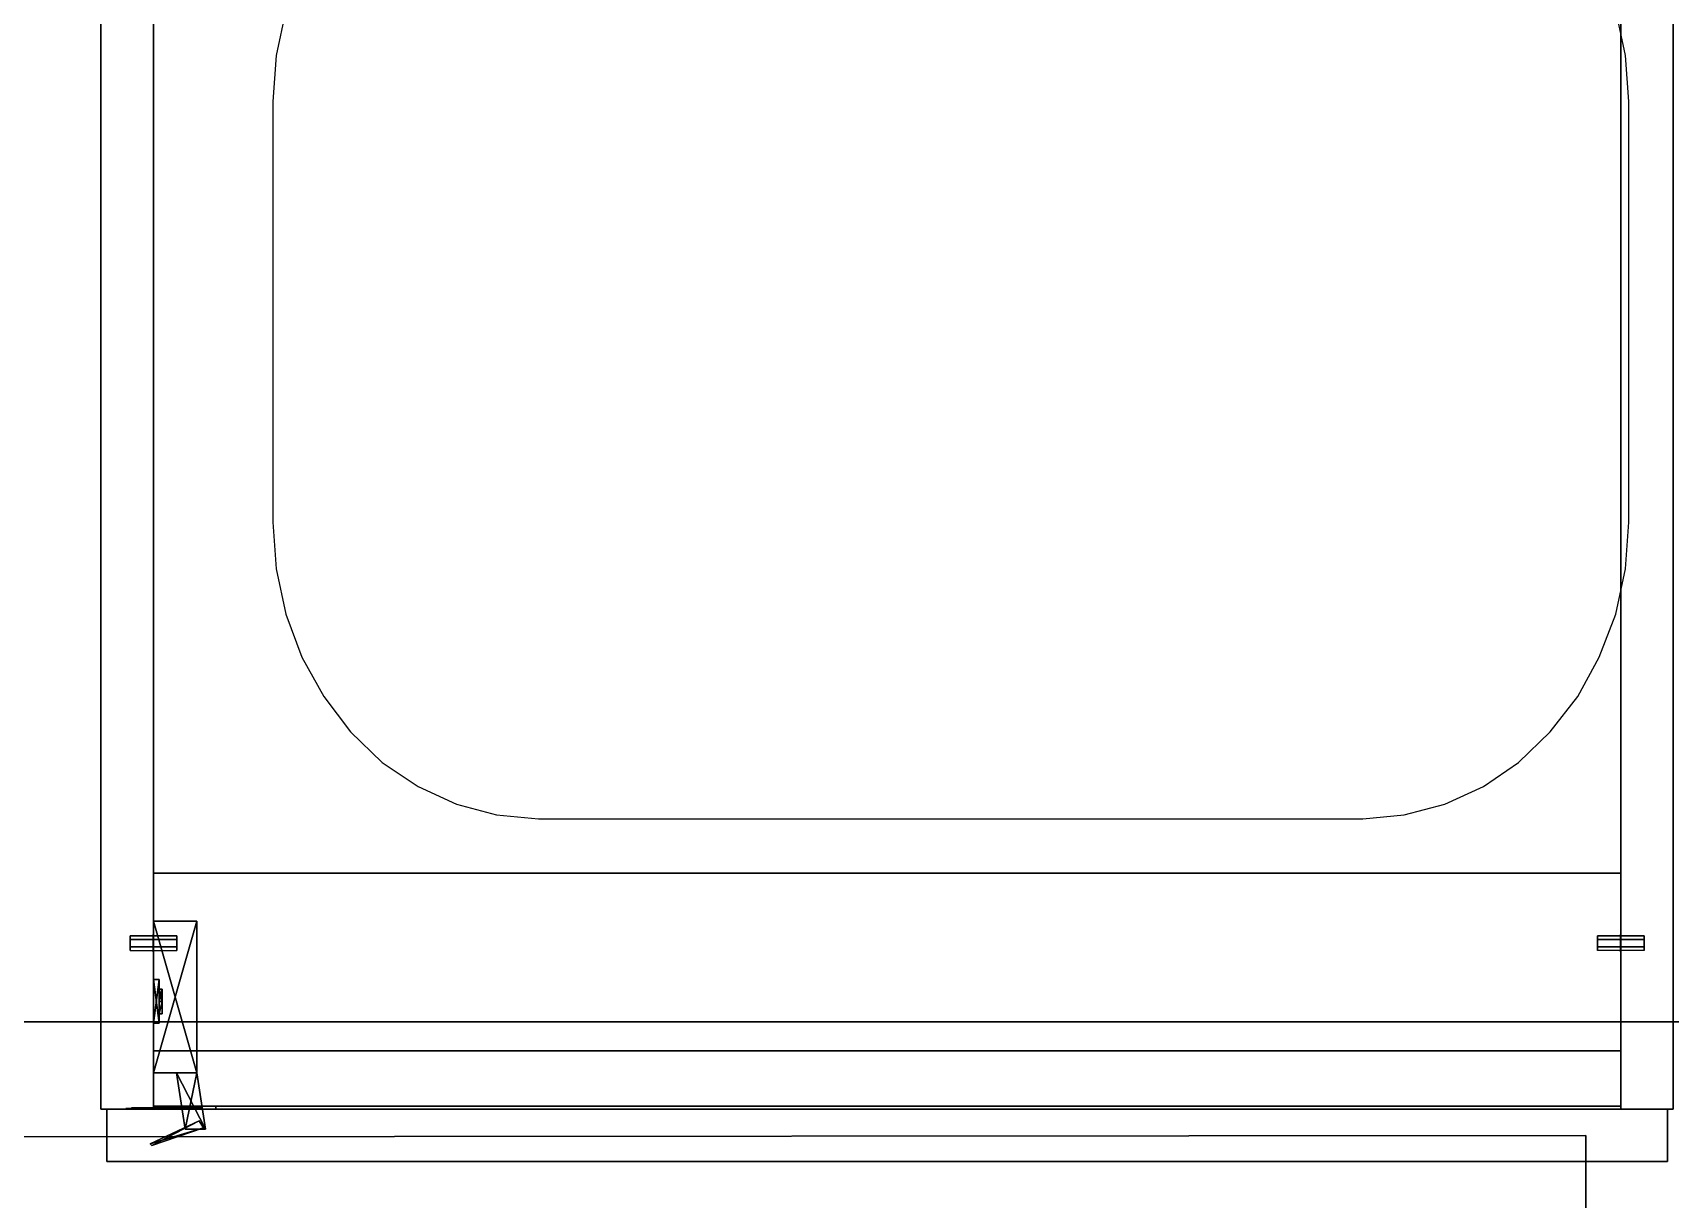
# Model space of a CAD drawing. Extents: x 0 to 4068, y -4475 to 0.
# Drawn here: x 1034 to 1596, y -814 to -413 of the extents above; entities that cross this region are included whole.
import ezdxf

# ---------------------------------------------------------------- set-up
doc = ezdxf.new("R2010")
doc.units = 0
for name, color, linetype in [('LAYER0', 7, 'CONTINUOUS'), ('LAYER102', 253, 'CONTINUOUS'), ('LAYER103', 28, 'CONTINUOUS'), ('LAYER104', 253, 'CONTINUOUS'), ('LAYER105', 253, 'CONTINUOUS'), ('LAYER106', 253, 'CONTINUOUS'), ('LAYER107', 253, 'CONTINUOUS'), ('LAYER108', 253, 'CONTINUOUS'), ('LAYER109', 253, 'CONTINUOUS'), ('LAYER110', 7, 'CONTINUOUS'), ('LAYER111', 7, 'CONTINUOUS'), ('LAYER112', 7, 'CONTINUOUS'), ('LAYER113', 7, 'CONTINUOUS'), ('LAYER114', 7, 'CONTINUOUS'), ('LAYER115', 7, 'CONTINUOUS'), ('LAYER12', 7, 'CONTINUOUS'), ('LAYER13', 7, 'CONTINUOUS'), ('LAYER17', 7, 'CONTINUOUS'), ('LAYER219', 19, 'CONTINUOUS'), ('LAYER220', 19, 'CONTINUOUS'), ('LAYER24', 2, 'CONTINUOUS'), ('LAYER31', 45, 'CONTINUOUS'), ('LAYER32', 45, 'CONTINUOUS'), ('LAYER33', 45, 'CONTINUOUS'), ('LAYER34', 45, 'CONTINUOUS'), ('LAYER36', 45, 'CONTINUOUS'), ('LAYER43', 45, 'CONTINUOUS'), ('LAYER44', 45, 'CONTINUOUS'), ('LAYER45', 45, 'CONTINUOUS'), ('LAYER46', 45, 'CONTINUOUS'), ('LAYER48', 45, 'CONTINUOUS'), ('LAYER49', 45, 'CONTINUOUS'), ('LAYER5', 7, 'CONTINUOUS'), ('LAYER50', 45, 'CONTINUOUS'), ('LAYER51', 45, 'CONTINUOUS'), ('LAYER52', 45, 'CONTINUOUS'), ('LAYER54', 45, 'CONTINUOUS'), ('LAYER55', 254, 'CONTINUOUS')]:
    doc.layers.add(name, color=color, linetype=linetype)

msp = doc.modelspace()

# ---------------------------------------------------------------- linework, layer by layer
at = {"layer": 'LAYER0', "invisible_edges": 1}
for points in [[(4068, 0), (0, -4475), (0, 0), (4068, 0)], [(0, -4475), (4068, 0), (4068, -4475), (0, -4475)]]:
    msp.add_3dface(points, dxfattribs=at)
at = {"layer": 'LAYER102'}
for points in [[(1075, -718.5, 249.217), (1089.922, -770.5, 249.217), (1075, -770.5, 249.217), (1075, -718.5, 249.217)], [(1089.922, -718.5, 249.217), (1089.922, -770.5, 249.217), (1075, -718.5, 249.217), (1089.922, -718.5, 249.217)], [(1075, -718.5, 262.783), (1089.922, -718.5, 249.217), (1075, -718.5, 249.217), (1075, -718.5, 262.783)], [(1089.922, -718.5, 262.783), (1089.922, -718.5, 249.217), (1075, -718.5, 262.783), (1089.922, -718.5, 262.783)], [(1075, -770.5, 262.783), (1089.922, -718.5, 262.783), (1075, -718.5, 262.783), (1075, -770.5, 262.783)], [(1089.922, -770.5, 262.783), (1089.922, -718.5, 262.783), (1075, -770.5, 262.783), (1089.922, -770.5, 262.783)], [(1075, -718.5, 763.217), (1089.922, -770.5, 763.217), (1075, -770.5, 763.217), (1075, -718.5, 763.217)], [(1089.922, -718.5, 763.217), (1089.922, -770.5, 763.217), (1075, -718.5, 763.217), (1089.922, -718.5, 763.217)], [(1075, -718.5, 776.783), (1089.922, -718.5, 763.217), (1075, -718.5, 763.217), (1075, -718.5, 776.783)], [(1089.922, -718.5, 776.783), (1089.922, -718.5, 763.217), (1075, -718.5, 776.783), (1089.922, -718.5, 776.783)], [(1075, -770.5, 776.783), (1089.922, -718.5, 776.783), (1075, -718.5, 776.783), (1075, -770.5, 776.783)], [(1089.922, -770.5, 776.783), (1089.922, -718.5, 776.783), (1075, -770.5, 776.783), (1089.922, -770.5, 776.783)], [(1089.922, -718.5, 249.217), (1089.922, -770.5, 262.783), (1089.922, -770.5, 249.217), (1089.922, -718.5, 249.217)], [(1089.922, -718.5, 262.783), (1089.922, -770.5, 262.783), (1089.922, -718.5, 249.217), (1089.922, -718.5, 262.783)], [(1089.922, -718.5, 763.217), (1089.922, -770.5, 776.783), (1089.922, -770.5, 763.217), (1089.922, -718.5, 763.217)], [(1089.922, -718.5, 776.783), (1089.922, -770.5, 776.783), (1089.922, -718.5, 763.217), (1089.922, -718.5, 776.783)], [(1075, -738.5, 282), (1075, -753.5, 282), (1076.99, -753.5, 282), (1075, -738.5, 282)], [(1076.99, -738.5, 282), (1075, -738.5, 282), (1076.99, -753.5, 282), (1076.99, -738.5, 282)], [(1075, -738.5, 230), (1075, -738.5, 282), (1076.99, -738.5, 282), (1075, -738.5, 230)], [(1076.99, -738.5, 230), (1075, -738.5, 230), (1076.99, -738.5, 282), (1076.99, -738.5, 230)], [(1075, -753.5, 230), (1075, -738.5, 230), (1076.99, -738.5, 230), (1075, -753.5, 230)], [(1076.99, -753.5, 230), (1075, -753.5, 230), (1076.99, -738.5, 230), (1076.99, -753.5, 230)], [(1075, -738.5, 796), (1075, -753.5, 796), (1076.99, -753.5, 796), (1075, -738.5, 796)], [(1076.99, -738.5, 796), (1075, -738.5, 796), (1076.99, -753.5, 796), (1076.99, -738.5, 796)], [(1075, -738.5, 744), (1075, -738.5, 796), (1076.99, -738.5, 796), (1075, -738.5, 744)], [(1076.99, -738.5, 744), (1075, -738.5, 744), (1076.99, -738.5, 796), (1076.99, -738.5, 744)], [(1075, -753.5, 744), (1075, -738.5, 744), (1076.99, -738.5, 744), (1075, -753.5, 744)], [(1076.99, -753.5, 744), (1075, -753.5, 744), (1076.99, -738.5, 744), (1076.99, -753.5, 744)], [(1076.99, -738.5, 282), (1076.99, -753.5, 282), (1076.99, -753.5, 230), (1076.99, -738.5, 282)], [(1076.99, -738.5, 230), (1076.99, -738.5, 282), (1076.99, -753.5, 230), (1076.99, -738.5, 230)], [(1076.99, -738.5, 796), (1076.99, -753.5, 796), (1076.99, -753.5, 744), (1076.99, -738.5, 796)], [(1076.99, -738.5, 744), (1076.99, -738.5, 796), (1076.99, -753.5, 744), (1076.99, -738.5, 744)], [(1076.99, -746, 269.291), (1077.984, -741.757, 274.087), (1077.984, -746, 269.291), (1076.99, -746, 269.291)], [(1076.99, -741.757, 274.087), (1077.984, -741.757, 274.087), (1076.99, -746, 269.291), (1076.99, -741.757, 274.087)], [(1076.99, -741.757, 274.087), (1077.984, -746, 278.883), (1077.984, -741.757, 274.087), (1076.99, -741.757, 274.087)], [(1076.99, -746, 278.883), (1077.984, -746, 278.883), (1076.99, -741.757, 274.087), (1076.99, -746, 278.883)], [(1076.99, -746, 269.291), (1076.99, -741.757, 274.087), (1076.99, -746, 278.883), (1076.99, -746, 269.291)], [(1076.99, -746, 233.117), (1077.984, -741.757, 237.913), (1077.984, -746, 233.117), (1076.99, -746, 233.117)], [(1076.99, -741.757, 237.913), (1077.984, -741.757, 237.913), (1076.99, -746, 233.117), (1076.99, -741.757, 237.913)], [(1076.99, -741.757, 237.913), (1077.984, -746, 242.709), (1077.984, -741.757, 237.913), (1076.99, -741.757, 237.913)], [(1076.99, -746, 242.709), (1077.984, -746, 242.709), (1076.99, -741.757, 237.913), (1076.99, -746, 242.709)], [(1076.99, -746, 233.117), (1076.99, -741.757, 237.913), (1076.99, -746, 242.709), (1076.99, -746, 233.117)], [(1076.99, -746, 783.291), (1077.984, -741.757, 788.087), (1077.984, -746, 783.291), (1076.99, -746, 783.291)], [(1076.99, -741.757, 788.087), (1077.984, -741.757, 788.087), (1076.99, -746, 783.291), (1076.99, -741.757, 788.087)], [(1076.99, -741.757, 788.087), (1077.984, -746, 792.883), (1077.984, -741.757, 788.087), (1076.99, -741.757, 788.087)], [(1076.99, -746, 792.883), (1077.984, -746, 792.883), (1076.99, -741.757, 788.087), (1076.99, -746, 792.883)], [(1076.99, -746, 783.291), (1076.99, -741.757, 788.087), (1076.99, -746, 792.883), (1076.99, -746, 783.291)], [(1076.99, -746, 747.117), (1077.984, -741.757, 751.913), (1077.984, -746, 747.117), (1076.99, -746, 747.117)], [(1076.99, -741.757, 751.913), (1077.984, -741.757, 751.913), (1076.99, -746, 747.117), (1076.99, -741.757, 751.913)], [(1076.99, -741.757, 751.913), (1077.984, -746, 756.709), (1077.984, -741.757, 751.913), (1076.99, -741.757, 751.913)], [(1076.99, -746, 756.709), (1077.984, -746, 756.709), (1076.99, -741.757, 751.913), (1076.99, -746, 756.709)], [(1076.99, -746, 747.117), (1076.99, -741.757, 751.913), (1076.99, -746, 756.709), (1076.99, -746, 747.117)], [(1077.984, -750.243, 274.087), (1077.984, -741.757, 274.087), (1077.984, -746, 278.883), (1077.984, -750.243, 274.087)], [(1077.984, -746, 269.291), (1077.984, -741.757, 274.087), (1077.984, -750.243, 274.087), (1077.984, -746, 269.291)], [(1077.984, -750.243, 237.913), (1077.984, -741.757, 237.913), (1077.984, -746, 242.709), (1077.984, -750.243, 237.913)], [(1077.984, -746, 233.117), (1077.984, -741.757, 237.913), (1077.984, -750.243, 237.913), (1077.984, -746, 233.117)], [(1077.984, -750.243, 788.087), (1077.984, -741.757, 788.087), (1077.984, -746, 792.883), (1077.984, -750.243, 788.087)], [(1077.984, -746, 783.291), (1077.984, -741.757, 788.087), (1077.984, -750.243, 788.087), (1077.984, -746, 783.291)], [(1077.984, -750.243, 751.913), (1077.984, -741.757, 751.913), (1077.984, -746, 756.709), (1077.984, -750.243, 751.913)], [(1077.984, -746, 747.117), (1077.984, -741.757, 751.913), (1077.984, -750.243, 751.913), (1077.984, -746, 747.117)], [(1076.99, -750.243, 274.087), (1077.984, -746, 269.291), (1077.984, -750.243, 274.087), (1076.99, -750.243, 274.087)], [(1076.99, -746, 269.291), (1077.984, -746, 269.291), (1076.99, -750.243, 274.087), (1076.99, -746, 269.291)], [(1076.99, -750.243, 274.087), (1076.99, -746, 269.291), (1076.99, -746, 278.883), (1076.99, -750.243, 274.087)], [(1076.99, -750.243, 274.087), (1077.984, -746, 278.883), (1076.99, -746, 278.883), (1076.99, -750.243, 274.087)], [(1077.984, -750.243, 274.087), (1077.984, -746, 278.883), (1076.99, -750.243, 274.087), (1077.984, -750.243, 274.087)], [(1076.99, -750.243, 237.913), (1077.984, -746, 233.117), (1077.984, -750.243, 237.913), (1076.99, -750.243, 237.913)], [(1076.99, -746, 233.117), (1077.984, -746, 233.117), (1076.99, -750.243, 237.913), (1076.99, -746, 233.117)], [(1076.99, -750.243, 237.913), (1076.99, -746, 233.117), (1076.99, -746, 242.709), (1076.99, -750.243, 237.913)], [(1076.99, -750.243, 237.913), (1077.984, -746, 242.709), (1076.99, -746, 242.709), (1076.99, -750.243, 237.913)], [(1077.984, -750.243, 237.913), (1077.984, -746, 242.709), (1076.99, -750.243, 237.913), (1077.984, -750.243, 237.913)], [(1076.99, -750.243, 788.087), (1077.984, -746, 783.291), (1077.984, -750.243, 788.087), (1076.99, -750.243, 788.087)], [(1076.99, -746, 783.291), (1077.984, -746, 783.291), (1076.99, -750.243, 788.087), (1076.99, -746, 783.291)], [(1076.99, -750.243, 788.087), (1076.99, -746, 783.291), (1076.99, -746, 792.883), (1076.99, -750.243, 788.087)], [(1076.99, -750.243, 788.087), (1077.984, -746, 792.883), (1076.99, -746, 792.883), (1076.99, -750.243, 788.087)], [(1077.984, -750.243, 788.087), (1077.984, -746, 792.883), (1076.99, -750.243, 788.087), (1077.984, -750.243, 788.087)], [(1076.99, -750.243, 751.913), (1077.984, -746, 747.117), (1077.984, -750.243, 751.913), (1076.99, -750.243, 751.913)], [(1076.99, -746, 747.117), (1077.984, -746, 747.117), (1076.99, -750.243, 751.913), (1076.99, -746, 747.117)], [(1076.99, -750.243, 751.913), (1076.99, -746, 747.117), (1076.99, -746, 756.709), (1076.99, -750.243, 751.913)], [(1076.99, -750.243, 751.913), (1077.984, -746, 756.709), (1076.99, -746, 756.709), (1076.99, -750.243, 751.913)], [(1077.984, -750.243, 751.913), (1077.984, -746, 756.709), (1076.99, -750.243, 751.913), (1077.984, -750.243, 751.913)], [(1076.99, -753.5, 282), (1075, -753.5, 282), (1075, -753.5, 230), (1076.99, -753.5, 282)], [(1076.99, -753.5, 230), (1076.99, -753.5, 282), (1075, -753.5, 230), (1076.99, -753.5, 230)], [(1076.99, -753.5, 796), (1075, -753.5, 796), (1075, -753.5, 744), (1076.99, -753.5, 796)], [(1076.99, -753.5, 744), (1076.99, -753.5, 796), (1075, -753.5, 744), (1076.99, -753.5, 744)], [(1082.958, -770.5, 249.217), (1092.906, -789.865, 249.217), (1085.942, -789.865, 249.217), (1082.958, -770.5, 249.217)], [(1089.922, -770.5, 249.217), (1092.906, -789.865, 249.217), (1082.958, -770.5, 249.217), (1089.922, -770.5, 249.217)], [(1085.942, -789.865, 262.783), (1089.922, -770.5, 262.783), (1082.958, -770.5, 262.783), (1085.942, -789.865, 262.783)], [(1082.958, -770.5, 763.217), (1092.906, -789.865, 763.217), (1085.942, -789.865, 763.217), (1082.958, -770.5, 763.217)], [(1089.922, -770.5, 763.217), (1092.906, -789.865, 763.217), (1082.958, -770.5, 763.217), (1089.922, -770.5, 763.217)], [(1085.942, -789.865, 776.783), (1089.922, -770.5, 776.783), (1082.958, -770.5, 776.783), (1085.942, -789.865, 776.783)], [(1092.906, -789.865, 262.783), (1089.922, -770.5, 262.783), (1085.942, -789.865, 262.783), (1092.906, -789.865, 262.783)], [(1092.906, -789.865, 776.783), (1089.922, -770.5, 776.783), (1085.942, -789.865, 776.783), (1092.906, -789.865, 776.783)], [(1089.922, -770.5, 249.217), (1092.906, -789.865, 262.783), (1092.906, -789.865, 249.217), (1089.922, -770.5, 249.217)], [(1089.922, -770.5, 262.783), (1092.906, -789.865, 262.783), (1089.922, -770.5, 249.217), (1089.922, -770.5, 262.783)], [(1089.922, -770.5, 763.217), (1092.906, -789.865, 776.783), (1092.906, -789.865, 763.217), (1089.922, -770.5, 763.217)], [(1089.922, -770.5, 776.783), (1092.906, -789.865, 776.783), (1089.922, -770.5, 763.217), (1089.922, -770.5, 776.783)], [(1090.692, -787.075, 250.348), (1074.409, -795.5, 250.348), (1073.918, -794.923, 250.348), (1090.692, -787.075, 250.348)], [(1073.918, -794.923, 261.652), (1092.182, -789.456, 261.652), (1090.692, -787.075, 261.652), (1073.918, -794.923, 261.652)], [(1090.692, -787.075, 764.348), (1074.409, -795.5, 764.348), (1073.918, -794.923, 764.348), (1090.692, -787.075, 764.348)], [(1073.918, -794.923, 775.652), (1092.182, -789.456, 775.652), (1090.692, -787.075, 775.652), (1073.918, -794.923, 775.652)], [(1092.182, -789.456, 250.348), (1074.409, -795.5, 250.348), (1090.692, -787.075, 250.348), (1092.182, -789.456, 250.348)], [(1092.182, -789.456, 764.348), (1074.409, -795.5, 764.348), (1090.692, -787.075, 764.348), (1092.182, -789.456, 764.348)], [(1074.409, -795.5, 261.652), (1092.182, -789.456, 261.652), (1073.918, -794.923, 261.652), (1074.409, -795.5, 261.652)], [(1074.409, -795.5, 775.652), (1092.182, -789.456, 775.652), (1073.918, -794.923, 775.652), (1074.409, -795.5, 775.652)], [(1092.182, -789.456, 250.348), (1074.409, -795.5, 261.652), (1074.409, -795.5, 250.348), (1092.182, -789.456, 250.348)], [(1092.182, -789.456, 261.652), (1074.409, -795.5, 261.652), (1092.182, -789.456, 250.348), (1092.182, -789.456, 261.652)], [(1092.182, -789.456, 764.348), (1074.409, -795.5, 775.652), (1074.409, -795.5, 764.348), (1092.182, -789.456, 764.348)], [(1092.182, -789.456, 775.652), (1074.409, -795.5, 775.652), (1092.182, -789.456, 764.348), (1092.182, -789.456, 775.652)]]:
    msp.add_3dface(points, dxfattribs=at)
at = {"layer": 'LAYER103'}
for points, invisible_edges in [([(1067.5, -782.5, 261.5), (1067.5, -782.5, 250.5), (1074.5, -782.5, 250.5), (1074.291, -782.5, 261.317)], 4), ([(1067.5, -782.5, 775.5), (1067.5, -782.5, 764.5), (1074.5, -782.5, 764.5), (1074.291, -782.5, 775.317)], 4), ([(1074.291, -782.5, 261.317), (1074.5, -782.5, 250.5), (1078.5, -782.5, 247), (1078.5, -782.5, 265)], 5), ([(1074.291, -782.5, 775.317), (1074.5, -782.5, 764.5), (1078.5, -782.5, 761), (1078.5, -782.5, 779)], 5), ([(1078.5, -782.5, 265), (1078.5, -782.5, 247), (1091.5, -782.5, 247), (1091.5, -782.5, 265)], 1), ([(1078.5, -782.5, 779), (1078.5, -782.5, 761), (1091.5, -782.5, 761), (1091.5, -782.5, 779)], 1)]:
    msp.add_3dface(points, dxfattribs=dict(at, invisible_edges=invisible_edges))
at = {"layer": 'LAYER104', "invisible_edges": 1}
for points in [[(1595, -783, 156), (1059, -783, 870), (1595, -783, 870), (1595, -783, 156)], [(1059, -783, 870), (1595, -783, 156), (1059, -783, 156), (1059, -783, 870)]]:
    msp.add_3dface(points, dxfattribs=at)
at = {"layer": 'LAYER105', "invisible_edges": 1}
for points in [[(1595, -783, 156), (1059, -801, 156), (1059, -783, 156), (1595, -783, 156)], [(1059, -801, 156), (1595, -783, 156), (1595, -801, 156), (1059, -801, 156)]]:
    msp.add_3dface(points, dxfattribs=at)
at = {"layer": 'LAYER106', "invisible_edges": 1}
for points in [[(1059, -801, 156), (1059, -783, 870), (1059, -783, 156), (1059, -801, 156)], [(1059, -783, 870), (1059, -801, 156), (1059, -801, 870), (1059, -783, 870)]]:
    msp.add_3dface(points, dxfattribs=at)
at = {"layer": 'LAYER107', "invisible_edges": 1}
for points in [[(1595, -801, 870), (1059, -783, 870), (1059, -801, 870), (1595, -801, 870)], [(1059, -783, 870), (1595, -801, 870), (1595, -783, 870), (1059, -783, 870)]]:
    msp.add_3dface(points, dxfattribs=at)
at = {"layer": 'LAYER108', "invisible_edges": 1}
for points in [[(1595, -801, 870), (1595, -783, 156), (1595, -783, 870), (1595, -801, 870)], [(1595, -783, 156), (1595, -801, 870), (1595, -801, 156), (1595, -783, 156)]]:
    msp.add_3dface(points, dxfattribs=at)
at = {"layer": 'LAYER109', "invisible_edges": 1}
for points in [[(1059, -801, 156), (1595, -801, 870), (1059, -801, 870), (1059, -801, 156)], [(1595, -801, 870), (1059, -801, 156), (1595, -801, 156), (1595, -801, 870)]]:
    msp.add_3dface(points, dxfattribs=at)
at = {"layer": 'LAYER110', "invisible_edges": 1}
for points in [[(1579, -702, 854.5), (1075, -782, 854.5), (1075, -702, 854.5), (1579, -702, 854.5)], [(1075, -782, 854.5), (1579, -702, 854.5), (1579, -782, 854.5), (1075, -782, 854.5)]]:
    msp.add_3dface(points, dxfattribs=at)
at = {"layer": 'LAYER111', "invisible_edges": 1}
for points in [[(1075, -702, 872.5), (1075, -782, 854.5), (1075, -782, 872.5), (1075, -702, 872.5)], [(1075, -782, 854.5), (1075, -702, 872.5), (1075, -702, 854.5), (1075, -782, 854.5)]]:
    msp.add_3dface(points, dxfattribs=at)
at = {"layer": 'LAYER112', "invisible_edges": 1}
for points in [[(1579, -782, 872.5), (1075, -782, 854.5), (1579, -782, 854.5), (1579, -782, 872.5)], [(1075, -782, 854.5), (1579, -782, 872.5), (1075, -782, 872.5), (1075, -782, 854.5)]]:
    msp.add_3dface(points, dxfattribs=at)
at = {"layer": 'LAYER113', "invisible_edges": 1}
for points in [[(1579, -702, 854.5), (1579, -782, 872.5), (1579, -782, 854.5), (1579, -702, 854.5)], [(1579, -782, 872.5), (1579, -702, 854.5), (1579, -702, 872.5), (1579, -782, 872.5)]]:
    msp.add_3dface(points, dxfattribs=at)
at = {"layer": 'LAYER114', "invisible_edges": 1}
for points in [[(1075, -702, 872.5), (1579, -702, 854.5), (1075, -702, 854.5), (1075, -702, 872.5)], [(1579, -702, 854.5), (1075, -702, 872.5), (1579, -702, 872.5), (1579, -702, 854.5)]]:
    msp.add_3dface(points, dxfattribs=at)
at = {"layer": 'LAYER115', "invisible_edges": 1}
for points in [[(1579, -782, 872.5), (1075, -702, 872.5), (1075, -782, 872.5), (1579, -782, 872.5)], [(1075, -702, 872.5), (1579, -782, 872.5), (1579, -702, 872.5), (1075, -702, 872.5)]]:
    msp.add_3dface(points, dxfattribs=at)
at = {"layer": 'LAYER12'}
for points, invisible_edges in [([(383, -150, 873), (1165.91, -346.17, 873), (383, -793, 873), (383, -150, 873)], 3), ([(1577.27, -405.57, 873), (2153, -150, 873), (1580.58, -421.14, 873), (1577.27, -405.57, 873)], 3), ([(1580.58, -421.14, 873), (2153, -150, 873), (1581.76, -436.98, 873), (1580.58, -421.14, 873)], 3), ([(1581.76, -581.37, 873), (2153, -150, 873), (1627.02, -1329, 873), (1581.76, -581.37, 873)], 7), ([(1581.76, -436.98, 873), (2153, -150, 873), (1581.76, -581.37, 873), (1581.76, -436.98, 873)], 3), ([(2133, -170, 927), (403, -753, 927), (403, -170, 927), (2133, -170, 927)], 1), ([(403, -753, 927), (2133, -170, 927), (2133, -753, 927), (403, -753, 927)], 1), ([(383, -793, 873), (1165.91, -346.17, 873), (1153.61, -354.62, 873), (383, -793, 873)], 5), ([(383, -793, 873), (1153.61, -354.62, 873), (1142.73, -364.92, 873), (383, -793, 873)], 5), ([(383, -793, 873), (1142.73, -364.92, 873), (1133.5, -377.06, 873), (383, -793, 873)], 5), ([(383, -793, 873), (1133.5, -377.06, 873), (1125.94, -390.78, 873), (383, -793, 873)], 5), ([(383, -793, 873), (1125.94, -390.78, 873), (1120.49, -405.57, 873), (383, -793, 873)], 5), ([(383, -793, 873), (1120.49, -405.57, 873), (1117.18, -421.14, 873), (383, -793, 873)], 5), ([(383, -793, 873), (1117.18, -421.14, 873), (1116, -436.98, 873), (383, -793, 873)], 5), ([(1116, -581.37, 873), (383, -793, 873), (1116, -436.98, 873), (1116, -581.37, 873)], 3), ([(1117.18, -597.47, 873), (383, -793, 873), (1116, -581.37, 873), (1117.18, -597.47, 873)], 3), ([(1627.02, -2076, 873), (1580.58, -597.47, 873), (1581.76, -581.37, 873), (1627.02, -2076, 873)], 5), ([(1627.02, -2076, 873), (1581.76, -581.37, 873), (1627.02, -1329, 873), (1627.02, -2076, 873)], 3), ([(1120.49, -613.05, 873), (383, -793, 873), (1117.18, -597.47, 873), (1120.49, -613.05, 873)], 3), ([(1627.02, -2076, 873), (1577.27, -613.05, 873), (1580.58, -597.47, 873), (1627.02, -2076, 873)], 5), ([(1125.94, -627.83, 873), (383, -793, 873), (1120.49, -613.05, 873), (1125.94, -627.83, 873)], 3), ([(1627.02, -2076, 873), (1571.59, -627.83, 873), (1577.27, -613.05, 873), (1627.02, -2076, 873)], 5), ([(1133.5, -641.29, 873), (383, -793, 873), (1125.94, -627.83, 873), (1133.5, -641.29, 873)], 3), ([(1567, -792, 873), (1564.26, -641.29, 873), (1571.59, -627.83, 873), (1567, -792, 873)], 5), ([(1567, -2886, 873), (1571.59, -627.83, 873), (1627.02, -2076, 873), (1567, -2886, 873)], 7), ([(1567, -792, 873), (1571.59, -627.83, 873), (1567, -2886, 873), (1567, -792, 873)], 3), ([(1142.73, -653.44, 873), (383, -793, 873), (1133.5, -641.29, 873), (1142.73, -653.44, 873)], 3), ([(1567, -792, 873), (1554.8, -653.44, 873), (1564.26, -641.29, 873), (1567, -792, 873)], 5), ([(1153.61, -663.99, 873), (383, -793, 873), (1142.73, -653.44, 873), (1153.61, -663.99, 873)], 3), ([(1567, -792, 873), (1543.92, -663.99, 873), (1554.8, -653.44, 873), (1567, -792, 873)], 5), ([(1165.91, -672.18, 873), (383, -793, 873), (1153.61, -663.99, 873), (1165.91, -672.18, 873)], 3), ([(1567, -792, 873), (1531.85, -672.18, 873), (1543.92, -663.99, 873), (1567, -792, 873)], 5), ([(1179.16, -678.25, 873), (383, -793, 873), (1165.91, -672.18, 873), (1179.16, -678.25, 873)], 3), ([(1567, -792, 873), (1518.61, -678.25, 873), (1531.85, -672.18, 873), (1567, -792, 873)], 5), ([(383, -793, 873), (1179.16, -678.25, 873), (1567, -792, 873), (383, -793, 873)], 3), ([(1567, -792, 873), (1179.16, -678.25, 873), (1192.88, -681.94, 873), (1567, -792, 873)], 5), ([(1567, -792, 873), (1504.65, -681.94, 873), (1518.61, -678.25, 873), (1567, -792, 873)], 5), ([(1567, -792, 873), (1192.88, -681.94, 873), (1207.31, -683.26, 873), (1567, -792, 873)], 5), ([(1567, -792, 873), (1207.31, -683.26, 873), (1490.46, -683.26, 873), (1567, -792, 873)], 5), ([(1567, -792, 873), (1490.46, -683.26, 873), (1504.65, -681.94, 873), (1567, -792, 873)], 5)]:
    msp.add_3dface(points, dxfattribs=dict(at, invisible_edges=invisible_edges))
at = {"layer": 'LAYER13', "invisible_edges": 1}
for points in [[(2133, -753, 947), (403, -753, 927), (2133, -753, 927), (2133, -753, 947)], [(403, -753, 927), (2133, -753, 947), (403, -753, 947), (403, -753, 927)]]:
    msp.add_3dface(points, dxfattribs=at)
at = {"layer": 'LAYER17'}
for points, invisible_edges in [([(2133, -753, 947), (403, -170, 947), (403, -753, 947), (2133, -753, 947)], 1), ([(403, -170, 947), (2133, -753, 947), (2133, -170, 947), (403, -170, 947)], 1), ([(403, -753, 927), (383, -793, 927), (1567, -792, 927), (403, -753, 927)], 5), ([(403, -753, 927), (1567, -792, 927), (2133, -753, 927), (403, -753, 927)], 3), ([(2133, -753, 927), (1567, -792, 927), (1627.02, -1329, 927), (2133, -753, 927)], 7), ([(1627.02, -1329, 927), (1567, -792, 927), (1627.02, -2076, 927), (1627.02, -1329, 927)], 3), ([(1567, -2886, 927), (1627.02, -2076, 927), (1567, -792, 927), (1567, -2886, 927)], 3)]:
    msp.add_3dface(points, dxfattribs=dict(at, invisible_edges=invisible_edges))
at = {"layer": 'LAYER219', "invisible_edges": 1}
for points in [[(1567, -792, 927), (1567, -2886, 873), (1567, -2886, 927), (1567, -792, 927)], [(1567, -2886, 873), (1567, -792, 927), (1567, -792, 873), (1567, -2886, 873)]]:
    msp.add_3dface(points, dxfattribs=at)
at = {"layer": 'LAYER220', "invisible_edges": 1}
for points in [[(1567, -792, 927), (383, -793, 873), (1567, -792, 873), (1567, -792, 927)], [(383, -793, 873), (1567, -792, 927), (383, -793, 927), (383, -793, 873)]]:
    msp.add_3dface(points, dxfattribs=at)
at = {"layer": 'LAYER24'}
for points, invisible_edges in [([(1066.49, -782.75, 251.025), (1065.5, -782.75, 256), (1067.5, -782.75, 256), (1067.5, -782.75, 250.5)], 10), ([(1065.5, -782.75, 256), (1066.49, -782.75, 260.975), (1067.5, -782.75, 261.5), (1067.5, -782.75, 256)], 10), ([(1066.49, -782.75, 765.025), (1065.5, -782.75, 770), (1067.5, -782.75, 770), (1067.5, -782.75, 764.5)], 10), ([(1065.5, -782.75, 770), (1066.49, -782.75, 774.975), (1067.5, -782.75, 775.5), (1067.5, -782.75, 770)], 10), ([(1069.308, -782.75, 246.808), (1066.49, -782.75, 251.025), (1067.5, -782.75, 250.5), (1071, -782.75, 250.5)], 10), ([(1066.49, -782.75, 260.975), (1069.308, -782.75, 265.192), (1071, -782.75, 261.5), (1067.5, -782.75, 261.5)], 10), ([(1069.308, -782.75, 760.808), (1066.49, -782.75, 765.025), (1067.5, -782.75, 764.5), (1071, -782.75, 764.5)], 10), ([(1066.49, -782.75, 774.975), (1069.308, -782.75, 779.192), (1071, -782.75, 775.5), (1067.5, -782.75, 775.5)], 10), ([(1073.525, -782.75, 243.99), (1069.308, -782.75, 246.808), (1071, -782.75, 250.5), (1074.5, -782.75, 250.5)], 10), ([(1069.308, -782.75, 265.192), (1073.525, -782.75, 268.01), (1074.5, -782.75, 261.5), (1071, -782.75, 261.5)], 10), ([(1073.525, -782.75, 757.99), (1069.308, -782.75, 760.808), (1071, -782.75, 764.5), (1074.5, -782.75, 764.5)], 10), ([(1069.308, -782.75, 779.192), (1073.525, -782.75, 782.01), (1074.5, -782.75, 775.5), (1071, -782.75, 775.5)], 10), ([(1078.5, -782.75, 243), (1073.525, -782.75, 243.99), (1074.5, -782.75, 250.5), (1078.5, -782.75, 247)], 2), ([(1073.525, -782.75, 268.01), (1078.5, -782.75, 269), (1078.5, -782.75, 265), (1074.5, -782.75, 261.5)], 8), ([(1078.5, -782.75, 757), (1073.525, -782.75, 757.99), (1074.5, -782.75, 764.5), (1078.5, -782.75, 761)], 2), ([(1073.525, -782.75, 782.01), (1078.5, -782.75, 783), (1078.5, -782.75, 779), (1074.5, -782.75, 775.5)], 8), ([(1096.5, -782, 235), (1091.5, -782, 247), (1078.5, -782, 247), (1078.5, -782, 235)], 1), ([(1096.5, -782, 277), (1091.5, -782, 265), (1078.5, -782, 265), (1078.5, -782, 277)], 1), ([(1096.5, -782, 749), (1091.5, -782, 761), (1078.5, -782, 761), (1078.5, -782, 749)], 1), ([(1096.5, -782, 791), (1091.5, -782, 779), (1078.5, -782, 779), (1078.5, -782, 791)], 1), ([(1096.5, -782, 277), (1096.5, -782, 235), (1091.5, -782, 247), (1091.5, -782, 265)], 10), ([(1096.5, -782, 791), (1096.5, -782, 749), (1091.5, -782, 761), (1091.5, -782, 779)], 10)]:
    msp.add_3dface(points, dxfattribs=dict(at, invisible_edges=invisible_edges))
for points in [[(1096.5, -782, 235), (1078.5, -782, 235), (1078.5, -782, 235), (1096.5, -782, 235)], [(1096.5, -782, 277), (1078.5, -782, 277), (1078.5, -782, 277), (1096.5, -782, 277)], [(1091.5, -782, 247), (1091.5, -783, 247), (1078.5, -783, 247), (1078.5, -782, 247)], [(1078.5, -782, 247), (1078.5, -783, 247), (1078.5, -783, 235), (1078.5, -782, 235)], [(1078.5, -782, 235), (1078.5, -783, 235), (1096.5, -783, 235), (1096.5, -782, 235)], [(1091.5, -782, 265), (1091.5, -783, 265), (1078.5, -783, 265), (1078.5, -782, 265)], [(1078.5, -782, 265), (1078.5, -783, 265), (1078.5, -783, 277), (1078.5, -782, 277)], [(1078.5, -782, 277), (1078.5, -783, 277), (1096.5, -783, 277), (1096.5, -782, 277)], [(1096.5, -782, 749), (1078.5, -782, 749), (1078.5, -782, 749), (1096.5, -782, 749)], [(1096.5, -782, 791), (1078.5, -782, 791), (1078.5, -782, 791), (1096.5, -782, 791)], [(1091.5, -782, 761), (1091.5, -783, 761), (1078.5, -783, 761), (1078.5, -782, 761)], [(1078.5, -782, 761), (1078.5, -783, 761), (1078.5, -783, 749), (1078.5, -782, 749)], [(1078.5, -782, 749), (1078.5, -783, 749), (1096.5, -783, 749), (1096.5, -782, 749)], [(1091.5, -782, 779), (1091.5, -783, 779), (1078.5, -783, 779), (1078.5, -782, 779)], [(1078.5, -782, 779), (1078.5, -783, 779), (1078.5, -783, 791), (1078.5, -782, 791)], [(1078.5, -782, 791), (1078.5, -783, 791), (1096.5, -783, 791), (1096.5, -782, 791)], [(1078.5, -783, 247), (1078.5, -783, 235), (1078.5, -783, 247)], [(1078.5, -783, 265), (1078.5, -783, 277), (1078.5, -783, 265)], [(1096.5, -783, 235), (1078.5, -783, 235), (1078.5, -783, 277), (1096.5, -783, 277)], [(1078.5, -783, 761), (1078.5, -783, 749), (1078.5, -783, 761)], [(1078.5, -783, 779), (1078.5, -783, 791), (1078.5, -783, 779)], [(1096.5, -783, 749), (1078.5, -783, 749), (1078.5, -783, 791), (1096.5, -783, 791)], [(1091.5, -782, 247), (1091.5, -783, 247), (1091.5, -783, 265), (1091.5, -782, 265)], [(1091.5, -782, 761), (1091.5, -783, 761), (1091.5, -783, 779), (1091.5, -782, 779)], [(1091.5, -783, 247), (1091.5, -783, 265), (1091.5, -783, 247)], [(1091.5, -783, 761), (1091.5, -783, 779), (1091.5, -783, 761)], [(1096.5, -782, 277), (1096.5, -783, 277), (1096.5, -782, 277)], [(1096.5, -783, 235), (1096.5, -783, 277), (1096.5, -782, 277), (1096.5, -782, 235)], [(1096.5, -782, 791), (1096.5, -783, 791), (1096.5, -782, 791)], [(1096.5, -783, 749), (1096.5, -783, 791), (1096.5, -782, 791), (1096.5, -782, 749)]]:
    msp.add_3dface(points, dxfattribs=at)
at = {"layer": 'LAYER31', "invisible_edges": 1}
for points in [[(1579, -170, 154), (1075, -783, 154), (1075, -170, 154), (1579, -170, 154)], [(1075, -783, 154), (1579, -170, 154), (1579, -783, 154), (1075, -783, 154)]]:
    msp.add_3dface(points, dxfattribs=at)
at = {"layer": 'LAYER32', "invisible_edges": 1}
for points in [[(1075, -170, 172), (1075, -783, 154), (1075, -783, 172), (1075, -170, 172)], [(1075, -783, 154), (1075, -170, 172), (1075, -170, 154), (1075, -783, 154)]]:
    msp.add_3dface(points, dxfattribs=at)
at = {"layer": 'LAYER33', "invisible_edges": 1}
for points in [[(1579, -783, 172), (1075, -783, 154), (1579, -783, 154), (1579, -783, 172)], [(1075, -783, 154), (1579, -783, 172), (1075, -783, 172), (1075, -783, 154)]]:
    msp.add_3dface(points, dxfattribs=at)
at = {"layer": 'LAYER34', "invisible_edges": 1}
for points in [[(1579, -170, 154), (1579, -783, 172), (1579, -783, 154), (1579, -170, 154)], [(1579, -783, 172), (1579, -170, 154), (1579, -170, 172), (1579, -783, 172)]]:
    msp.add_3dface(points, dxfattribs=at)
at = {"layer": 'LAYER36', "invisible_edges": 1}
for points in [[(1579, -783, 172), (1075, -170, 172), (1075, -783, 172), (1579, -783, 172)], [(1075, -170, 172), (1579, -783, 172), (1579, -170, 172), (1075, -170, 172)]]:
    msp.add_3dface(points, dxfattribs=at)
at = {"layer": 'LAYER43', "invisible_edges": 1}
for points in [[(1075, -170, 873), (1075, -783, 153), (1075, -170, 153), (1075, -170, 873)], [(1075, -783, 153), (1075, -170, 873), (1075, -783, 873), (1075, -783, 153)], [(1579, -170, 153), (1579, -783, 873), (1579, -170, 873), (1579, -170, 153)], [(1579, -783, 873), (1579, -170, 153), (1579, -783, 153), (1579, -783, 873)]]:
    msp.add_3dface(points, dxfattribs=at)
at = {"layer": 'LAYER44', "invisible_edges": 1}
for points in [[(1057, -170, 153), (1075, -783, 153), (1057, -783, 153), (1057, -170, 153)], [(1075, -783, 153), (1057, -170, 153), (1075, -170, 153), (1075, -783, 153)], [(1579, -170, 153), (1597, -783, 153), (1579, -783, 153), (1579, -170, 153)], [(1597, -783, 153), (1579, -170, 153), (1597, -170, 153), (1597, -783, 153)]]:
    msp.add_3dface(points, dxfattribs=at)
at = {"layer": 'LAYER45', "invisible_edges": 1}
for points in [[(1057, -783, 873), (1075, -783, 153), (1075, -783, 873), (1057, -783, 873)], [(1075, -783, 153), (1057, -783, 873), (1057, -783, 153), (1075, -783, 153)], [(1597, -783, 153), (1579, -783, 873), (1579, -783, 153), (1597, -783, 153)], [(1579, -783, 873), (1597, -783, 153), (1597, -783, 873), (1579, -783, 873)]]:
    msp.add_3dface(points, dxfattribs=at)
at = {"layer": 'LAYER46', "invisible_edges": 1}
for points in [[(1075, -170, 873), (1057, -783, 873), (1075, -783, 873), (1075, -170, 873)], [(1057, -783, 873), (1075, -170, 873), (1057, -170, 873), (1057, -783, 873)], [(1597, -170, 873), (1579, -783, 873), (1597, -783, 873), (1597, -170, 873)], [(1579, -783, 873), (1597, -170, 873), (1579, -170, 873), (1579, -783, 873)]]:
    msp.add_3dface(points, dxfattribs=at)
at = {"layer": 'LAYER48', "invisible_edges": 1}
for points in [[(1057, -783, 873), (1057, -170, 153), (1057, -783, 153), (1057, -783, 873)], [(1057, -170, 153), (1057, -783, 873), (1057, -170, 873), (1057, -170, 153)]]:
    msp.add_3dface(points, dxfattribs=at)
at = {"layer": 'LAYER49', "invisible_edges": 1}
for points in [[(1579, -194.6, 504), (1075, -763, 504), (1075, -194.6, 504), (1579, -194.6, 504)], [(1075, -763, 504), (1579, -194.6, 504), (1579, -763, 504), (1075, -763, 504)]]:
    msp.add_3dface(points, dxfattribs=at)
at = {"layer": 'LAYER5', "invisible_edges": 1}
for points in [[(4068, -4475, 5), (0, 0, 5), (0, -4475, 5), (4068, -4475, 5)], [(0, 0, 5), (4068, -4475, 5), (4068, 0, 5), (0, 0, 5)]]:
    msp.add_3dface(points, dxfattribs=at)
at = {"layer": 'LAYER50', "invisible_edges": 1}
for points in [[(1075, -194.6, 522), (1075, -763, 504), (1075, -763, 522), (1075, -194.6, 522)], [(1075, -763, 504), (1075, -194.6, 522), (1075, -194.6, 504), (1075, -763, 504)]]:
    msp.add_3dface(points, dxfattribs=at)
at = {"layer": 'LAYER51', "invisible_edges": 1}
for points in [[(1579, -763, 522), (1075, -763, 504), (1579, -763, 504), (1579, -763, 522)], [(1075, -763, 504), (1579, -763, 522), (1075, -763, 522), (1075, -763, 504)]]:
    msp.add_3dface(points, dxfattribs=at)
at = {"layer": 'LAYER52', "invisible_edges": 1}
for points in [[(1579, -194.6, 504), (1579, -763, 522), (1579, -763, 504), (1579, -194.6, 504)], [(1579, -763, 522), (1579, -194.6, 504), (1579, -194.6, 522), (1579, -763, 522)]]:
    msp.add_3dface(points, dxfattribs=at)
at = {"layer": 'LAYER54', "invisible_edges": 1}
for points in [[(1579, -763, 522), (1075, -194.6, 522), (1075, -763, 522), (1579, -763, 522)], [(1075, -194.6, 522), (1579, -763, 522), (1579, -194.6, 522), (1075, -194.6, 522)]]:
    msp.add_3dface(points, dxfattribs=at)
at = {"layer": 'LAYER55'}
for points in [[(1067, -728.5, 501.5), (1067, -723.5, 501.5), (1067, -724.75, 503.665), (1067, -727.25, 503.665)], [(1067, -728.5, 501.5), (1067, -727.25, 499.335), (1067, -724.75, 499.335), (1067, -723.5, 501.5)], [(1074.95, -723, 501.5), (1074.95, -729, 501.5), (1074.95, -727.5, 504.098), (1074.95, -724.5, 504.098)], [(1074.95, -723, 501.5), (1074.95, -729, 501.5), (1074.95, -727.5, 498.902), (1074.95, -724.5, 498.902)], [(1075.05, -723, 501.5), (1075.05, -729, 501.5), (1075.05, -727.5, 504.098), (1075.05, -724.5, 504.098)], [(1075.05, -723, 501.5), (1075.05, -729, 501.5), (1075.05, -727.5, 498.902), (1075.05, -724.5, 498.902)], [(1083, -728.5, 501.5), (1083, -723.5, 501.5), (1083, -724.75, 503.665), (1083, -727.25, 503.665)], [(1083, -728.5, 501.5), (1083, -727.25, 499.335), (1083, -724.75, 499.335), (1083, -723.5, 501.5)], [(1571, -728.5, 501.5), (1571, -723.5, 501.5), (1571, -724.75, 503.665), (1571, -727.25, 503.665)], [(1571, -728.5, 501.5), (1571, -727.25, 499.335), (1571, -724.75, 499.335), (1571, -723.5, 501.5)], [(1578.95, -723, 501.5), (1578.95, -729, 501.5), (1578.95, -727.5, 504.098), (1578.95, -724.5, 504.098)], [(1578.95, -723, 501.5), (1578.95, -729, 501.5), (1578.95, -727.5, 498.902), (1578.95, -724.5, 498.902)], [(1579.05, -723, 501.5), (1579.05, -729, 501.5), (1579.05, -727.5, 504.098), (1579.05, -724.5, 504.098)], [(1579.05, -723, 501.5), (1579.05, -729, 501.5), (1579.05, -727.5, 498.902), (1579.05, -724.5, 498.902)], [(1587, -728.5, 501.5), (1587, -723.5, 501.5), (1587, -724.75, 503.665), (1587, -727.25, 503.665)], [(1587, -728.5, 501.5), (1587, -727.25, 499.335), (1587, -724.75, 499.335), (1587, -723.5, 501.5)]]:
    msp.add_3dface(points, dxfattribs=at)

# ---------------------------------------------------------------- meshes
at = {"layer": 'LAYER24'}
mesh = msp.add_polymesh((2, 9), dxfattribs=at)
for k, corner in enumerate([(1078.5, -782.75, 243), (1073.525, -782.75, 243.99), (1069.308, -782.75, 246.808), (1066.49, -782.75, 251.025), (1065.5, -782.75, 256), (1066.49, -782.75, 260.975), (1069.308, -782.75, 265.192), (1073.525, -782.75, 268.01), (1078.5, -782.75, 269), (1078.5, -783, 243), (1073.525, -783, 243.99), (1069.308, -783, 246.808), (1066.49, -783, 251.025), (1065.5, -783, 256), (1066.49, -783, 260.975), (1069.308, -783, 265.192), (1073.525, -783, 268.01), (1078.5, -783, 269)]):
    mesh.set_mesh_vertex(divmod(k, 9), corner)
mesh = msp.add_polymesh((2, 9), dxfattribs=at)
for k, corner in enumerate([(1078.5, -782.75, 757), (1073.525, -782.75, 757.99), (1069.308, -782.75, 760.808), (1066.49, -782.75, 765.025), (1065.5, -782.75, 770), (1066.49, -782.75, 774.975), (1069.308, -782.75, 779.192), (1073.525, -782.75, 782.01), (1078.5, -782.75, 783), (1078.5, -783, 757), (1073.525, -783, 757.99), (1069.308, -783, 760.808), (1066.49, -783, 765.025), (1065.5, -783, 770), (1066.49, -783, 774.975), (1069.308, -783, 779.192), (1073.525, -783, 782.01), (1078.5, -783, 783)]):
    mesh.set_mesh_vertex(divmod(k, 9), corner)
at = {"layer": 'LAYER55'}
mesh = msp.add_polymesh((2, 6), dxfattribs=dict(at, n_close=True))
for k, corner in enumerate([(1083, -728.5, 501.5), (1083, -727.25, 503.665), (1083, -724.75, 503.665), (1083, -723.5, 501.5), (1083, -724.75, 499.335), (1083, -727.25, 499.335), (1067, -728.5, 501.5), (1067, -727.25, 503.665), (1067, -724.75, 503.665), (1067, -723.5, 501.5), (1067, -724.75, 499.335), (1067, -727.25, 499.335)]):
    mesh.set_mesh_vertex(divmod(k, 6), corner)
mesh = msp.add_polymesh((2, 6), dxfattribs=dict(at, n_close=True))
for k, corner in enumerate([(1075.05, -729, 501.5), (1075.05, -727.5, 504.098), (1075.05, -724.5, 504.098), (1075.05, -723, 501.5), (1075.05, -724.5, 498.902), (1075.05, -727.5, 498.902), (1074.95, -729, 501.5), (1074.95, -727.5, 504.098), (1074.95, -724.5, 504.098), (1074.95, -723, 501.5), (1074.95, -724.5, 498.902), (1074.95, -727.5, 498.902)]):
    mesh.set_mesh_vertex(divmod(k, 6), corner)
mesh = msp.add_polymesh((2, 6), dxfattribs=dict(at, n_close=True))
for k, corner in enumerate([(1571, -728.5, 501.5), (1571, -727.25, 503.665), (1571, -724.75, 503.665), (1571, -723.5, 501.5), (1571, -724.75, 499.335), (1571, -727.25, 499.335), (1587, -728.5, 501.5), (1587, -727.25, 503.665), (1587, -724.75, 503.665), (1587, -723.5, 501.5), (1587, -724.75, 499.335), (1587, -727.25, 499.335)]):
    mesh.set_mesh_vertex(divmod(k, 6), corner)
mesh = msp.add_polymesh((2, 6), dxfattribs=dict(at, n_close=True))
for k, corner in enumerate([(1578.95, -729, 501.5), (1578.95, -727.5, 504.098), (1578.95, -724.5, 504.098), (1578.95, -723, 501.5), (1578.95, -724.5, 498.902), (1578.95, -727.5, 498.902), (1579.05, -729, 501.5), (1579.05, -727.5, 504.098), (1579.05, -724.5, 504.098), (1579.05, -723, 501.5), (1579.05, -724.5, 498.902), (1579.05, -727.5, 498.902)]):
    mesh.set_mesh_vertex(divmod(k, 6), corner)

doc.saveas('drawing.dxf')
